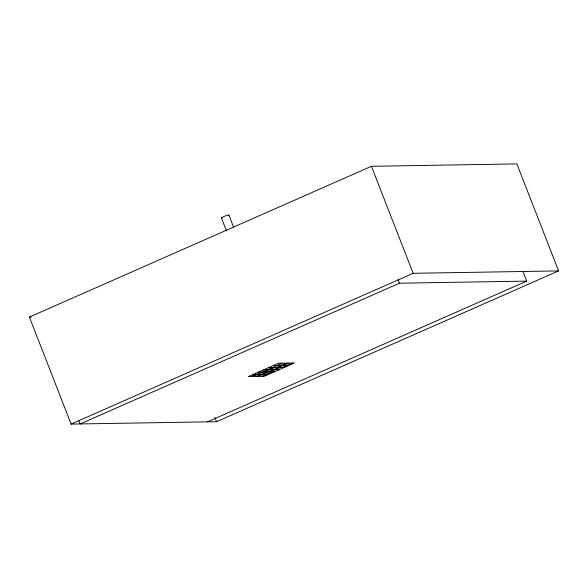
<?xml version="1.0" encoding="UTF-8"?>
<svg xmlns="http://www.w3.org/2000/svg" width="588" height="588" viewBox="0 0 588 588"><rect width="100%" height="100%" fill="white"/><g stroke="black" fill="none" stroke-linecap="round" stroke-linejoin="round"><path stroke-width="0.88" d="M29.4 317.086L371.432 166.294L516.881 163.912L558.6 270.914L216.568 421.706L71.119 424.088L29.4 317.086L31.215 317.057M71.119 424.088L413.151 273.295L558.6 270.914M523.063 271.774L526.708 281.115L399.436 283.203L80.211 423.941L78.888 420.545M252.34 376.474L254.847 375.364M255.074 375.269L282.438 363.208M264.372 372.02L274.405 367.596M256.339 376.408L266.371 371.983M276.404 367.559L286.437 363.141M258.338 376.379L288.443 363.105M270.377 371.917L280.41 367.493M262.344 376.313L272.376 371.888M282.409 367.463L292.442 363.039M207.476 421.853L526.708 281.115M273.075 370.455L273.141 370.514M273.427 365.479L281.424 365.354M283.423 365.317L287.422 365.251M268.407 367.691L284.408 367.434M263.395 369.903L267.393 369.837M269.392 369.808L273.391 369.742M275.39 369.705L279.388 369.639M258.375 372.116L274.375 371.851M253.354 374.328L261.359 374.196M263.358 374.166L267.356 374.1M371.432 166.294L413.151 273.295M398.113 279.807L399.436 283.203M228.894 215.083L233.495 226.946M221.456 218.06L226.387 230.768M214.914 417.458L216.568 421.706M222.154 218.052A4.028 0.514 -21.3 0 1 224.726 216.2A4.028 0.514 -21.3 0 1 228.614 215.473M278.44 363.266L248.342 376.54L264.343 376.276L294.441 363.009L278.44 363.266M252.899 375.306L255.802 375.254L252.899 375.306"/></g></svg>
